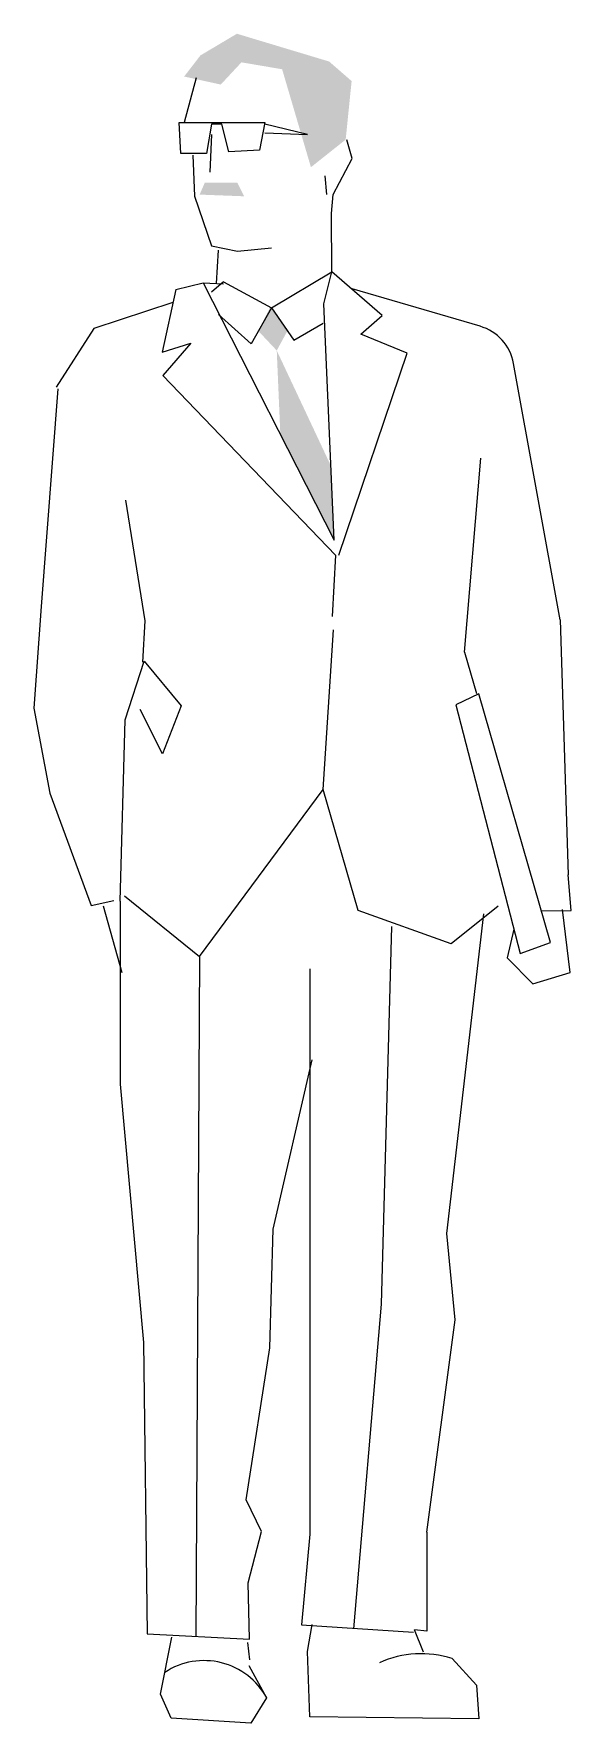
# Model space of a CAD drawing. Extents: x 10.83 to 11.4, y 3.45 to 5.23.
import ezdxf

# ---------------------------------------------------------------- set-up
doc = ezdxf.new("R2010")
doc.units = 0
doc.header["$LTSCALE"] = 100
doc.header["$MEASUREMENT"] = 0
doc.layers.add('P-PESSOA', color=2, linetype='CONTINUOUS')

msp = doc.modelspace()

# ---------------------------------------------------------------- linework, layer by layer
at = {"layer": 'P-PESSOA'}
for p, q in [((11.0043, 5.1872), (10.9916, 5.14)), ((10.9861, 5.14), (11.0261, 5.14)), ((10.988, 5.1073), (10.9861, 5.14)), ((11.0206, 5.1382), (11.0152, 5.1073)), ((11.0315, 5.1382), (11.0206, 5.1382)), ((11.0261, 5.14), (11.0769, 5.14)), ((11.0388, 5.1091), (11.0315, 5.1382)), ((11.0769, 5.14), (11.0714, 5.1109)), ((11.1223, 5.1273), (11.0769, 5.1382)), ((11.0206, 5.1273), (11.0188, 5.0873)), ((11.0769, 5.1291), (11.1223, 5.1273)), ((11.1695, 5.1019), (11.164, 5.1218)), ((11.0152, 5.1073), (10.988, 5.1073)), ((11.0007, 5.1055), (11.0025, 5.0619)), ((11.0714, 5.1109), (11.0388, 5.1091)), ((11.1495, 5.0637), (11.1695, 5.1019)), ((11.1404, 5.0837), (11.1422, 5.0637)), ((11.0025, 5.0619), (11.0206, 5.0093)), ((11.1477, 5.0438), (11.1495, 5.0637)), ((11.1481, 4.982), (11.1477, 5.0438)), ((11.0206, 5.0093), (11.0479, 5.0038)), ((11.0277, 5.0047), (11.0254, 4.9696)), ((11.0479, 5.0038), (11.0842, 5.0075)), ((11.0842, 4.9439), (11.1481, 4.982)), ((11.1395, 4.9479), (11.1481, 4.982)), ((11.2012, 4.9356), (11.1481, 4.982)), ((10.9827, 4.9633), (10.9684, 4.8968)), ((10.9827, 4.9633), (11.0118, 4.9703)), ((11.0118, 4.9703), (11.0333, 4.9694)), ((11.0118, 4.9703), (11.1503, 4.6979)), ((11.0333, 4.9712), (11.0206, 4.9603)), ((11.0333, 4.9712), (11.0842, 4.9439)), ((11.305, 4.9243), (11.1695, 4.9639)), ((10.9797, 4.9496), (10.8957, 4.922)), ((11.0624, 4.9058), (11.0279, 4.9367)), ((11.0842, 4.9439), (11.0624, 4.9058)), ((11.0842, 4.9439), (11.1078, 4.9095)), ((11.1503, 4.6979), (11.1395, 4.9479)), ((10.8957, 4.922), (10.8559, 4.8597)), ((11.1078, 4.9095), (11.1386, 4.9276)), ((11.1788, 4.9161), (11.2012, 4.9356)), ((10.9684, 4.8968), (10.9987, 4.9064)), ((10.9987, 4.9064), (10.9689, 4.8722)), ((11.2279, 4.8959), (11.1788, 4.9161)), ((11.1552, 4.682), (11.2279, 4.8959)), ((11.3898, 4.6134), (11.3404, 4.885)), ((10.9689, 4.8722), (11.1518, 4.682)), ((10.8578, 4.8581), (10.8399, 4.6276)), ((11.2886, 4.5794), (11.3057, 4.7847)), ((10.9295, 4.7403), (10.95, 4.6123)), ((11.1518, 4.682), (11.1484, 4.617)), ((10.8399, 4.6276), (10.8322, 4.5201)), ((10.95, 4.6123), (10.9475, 4.5687)), ((11.1388, 4.4339), (11.1497, 4.6029)), ((11.3898, 4.6134), (11.3981, 4.3434)), ((11.2886, 4.5794), (11.3012, 4.5354)), ((10.929, 4.5075), (10.949, 4.5697)), ((10.949, 4.5697), (10.9882, 4.5226)), ((11.3038, 4.535), (11.2794, 4.5235)), ((11.3797, 4.272), (11.3038, 4.535)), ((10.8322, 4.5201), (10.8492, 4.4299)), ((10.9237, 4.3157), (10.929, 4.5075)), ((10.9686, 4.4716), (10.9451, 4.5187)), ((10.9882, 4.5226), (10.9686, 4.4716)), ((11.2794, 4.5235), (11.3473, 4.2603)), ((10.8492, 4.4299), (10.8929, 4.3111)), ((11.0077, 4.2572), (11.1388, 4.4339)), ((11.1757, 4.3057), (11.1388, 4.4339)), ((11.4015, 4.3057), (11.3981, 4.3434)), ((10.8929, 4.3111), (10.9171, 4.3165)), ((10.9059, 4.3107), (10.9255, 4.2401)), ((10.9237, 4.3157), (10.9236, 4.1219)), ((10.9282, 4.3213), (11.0077, 4.2572)), ((11.2745, 4.2706), (11.1757, 4.3057)), ((11.2696, 3.9637), (11.3091, 4.3023)), ((11.3242, 4.3102), (11.2745, 4.2706)), ((11.37, 4.3055), (11.4015, 4.3057)), ((11.4002, 4.2401), (11.3924, 4.3068)), ((11.211, 4.289), (11.2003, 3.8889)), ((11.3406, 4.286), (11.3335, 4.2558)), ((11.0077, 4.2572), (11.004, 3.5374)), ((11.3473, 4.2603), (11.3797, 4.272)), ((11.1248, 4.244), (11.1248, 3.6456)), ((11.3335, 4.2558), (11.361, 4.2283)), ((11.361, 4.2283), (11.4002, 4.2401)), ((11.0858, 3.9683), (11.127, 4.1478)), ((10.9236, 4.1219), (10.9484, 3.8484)), ((11.0821, 3.8427), (11.0858, 3.9683)), ((11.2787, 3.8723), (11.2696, 3.9637)), ((11.2003, 3.8889), (11.1709, 3.5451)), ((11.2485, 3.6477), (11.2787, 3.8723)), ((10.9484, 3.8484), (10.9524, 3.5401)), ((11.0571, 3.6819), (11.0821, 3.8427)), ((11.0735, 3.6483), (11.0571, 3.6819)), ((11.0593, 3.5941), (11.0735, 3.6483)), ((11.1248, 3.6456), (11.1158, 3.5495)), ((11.2485, 3.6477), (11.2486, 3.5427)), ((11.0606, 3.5344), (11.0593, 3.5941)), ((11.1158, 3.5495), (11.2343, 3.5418)), ((11.1223, 3.5213), (11.127, 3.5499)), ((11.2486, 3.5427), (11.2355, 3.5441)), ((11.2449, 3.5207), (11.2355, 3.5441)), ((10.9524, 3.5401), (11.0606, 3.5344)), ((10.9665, 3.4761), (10.9785, 3.5364)), ((11.0586, 3.5307), (11.0607, 3.5126)), ((11.06, 3.5063), (11.0789, 3.4722)), ((11.1246, 3.4521), (11.1223, 3.5213)), ((11.2753, 3.5137), (11.3011, 3.4855)), ((10.9776, 3.4505), (10.9665, 3.4761)), ((11.0789, 3.4722), (11.0623, 3.4453)), ((11.3011, 3.4855), (11.3035, 3.4498)), ((11.3035, 3.4498), (11.1246, 3.4521)), ((11.0623, 3.4453), (10.9776, 3.4505))]:
    msp.add_line(p, q, dxfattribs=at)
for centre, radius, start, end in [((11.2909, 4.876), 0.0503, 10.318, 73.6958), ((11.0126, 3.436), 0.0756, 28.6224, 123.307), ((11.2426, 3.4126), 0.1063, 72.0736, 114.4627)]:
    msp.add_arc(centre, radius, start, end, dxfattribs=at)
for points in [[(11.0088, 5.2111), (11.1451, 5.2046), (11.0474, 5.234)], [(10.9915, 5.1887), (11.0303, 5.1802), (11.0088, 5.2111), (11.0572, 5.2091)], [(11.0953, 5.1964), (11.1689, 5.1839), (11.0088, 5.2111), (11.1451, 5.2046)], [(11.1258, 5.0927), (11.1626, 5.1219), (11.0953, 5.1964), (11.1689, 5.1839)], [(11.0079, 5.0637), (11.0134, 5.0764), (11.0551, 5.0619), (11.0479, 5.0764)], [(11.0827, 4.9447), (11.0701, 4.9193), (11.1009, 4.9194), (11.0896, 4.8986)], [(11.0896, 4.8986), (11.1459, 4.7788), (11.0934, 4.8097), (11.1503, 4.6979)]]:
    msp.add_solid(points, dxfattribs=at)

doc.saveas('drawing.dxf')
